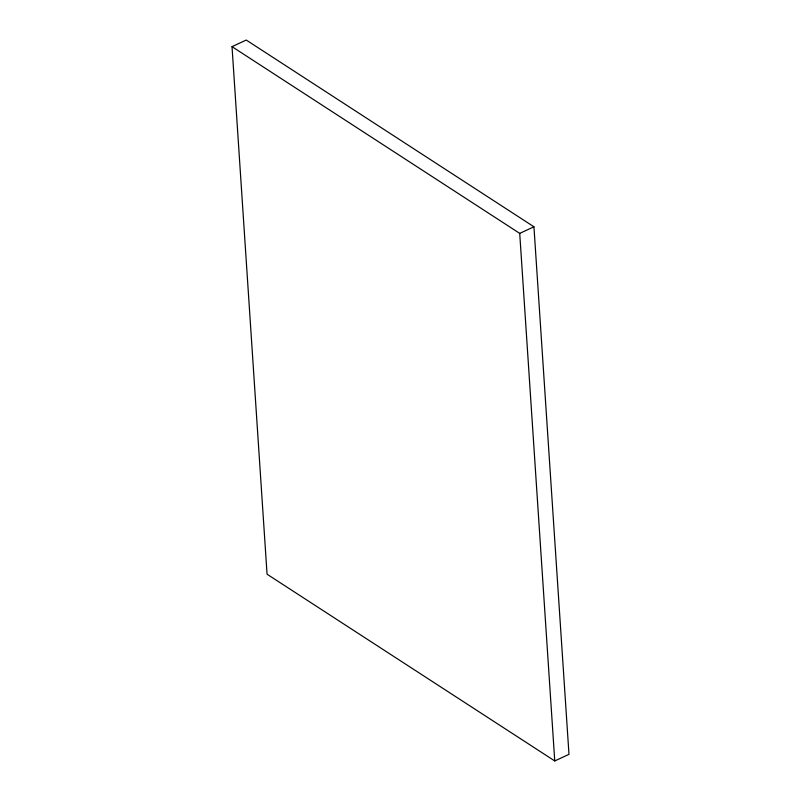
<?xml version="1.0" encoding="UTF-8"?>
<svg xmlns="http://www.w3.org/2000/svg" width="801" height="801" viewBox="0 0 801 801"><rect width="100%" height="100%" fill="white"/><g stroke="black" fill="none" stroke-linecap="round" stroke-linejoin="round"><path stroke-width="1.2" d="M232.02 46.658L246.247 40.05L533.937 226.783L568.98 754.342L554.753 760.95L267.063 574.217L232.02 46.658L519.719 233.391L554.753 760.95M519.719 233.391L533.937 226.783"/></g></svg>
